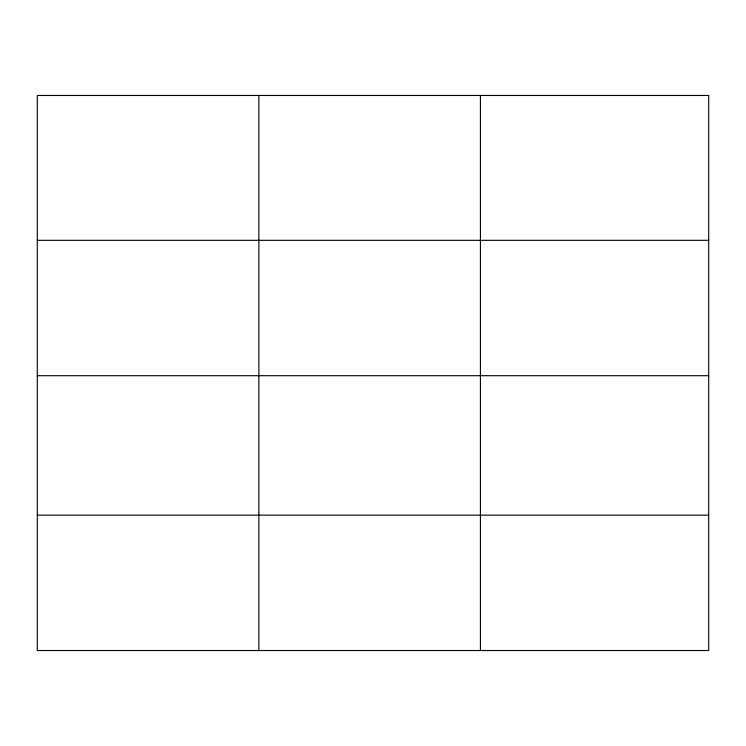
<?xml version="1.0" encoding="UTF-8"?>
<svg xmlns="http://www.w3.org/2000/svg" width="746" height="746" viewBox="0 0 746 746"><rect width="100%" height="100%" fill="white"/><g stroke="black" fill="none" stroke-linecap="round" stroke-linejoin="round"><path stroke-width="1.12" d="M37.3 240.324L708.7 240.324M37.3 375.695L708.7 375.695M37.3 515.16L708.7 515.16M480.424 95.469L480.424 650.531M258.862 95.469L258.862 650.531M708.7 95.469L37.3 95.469L37.3 650.531L708.7 650.531L708.7 95.469"/></g></svg>
